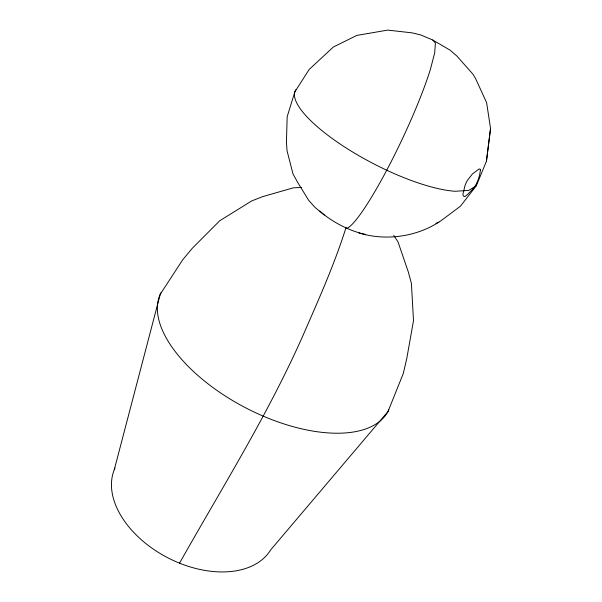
<?xml version="1.0" encoding="UTF-8"?>
<svg xmlns="http://www.w3.org/2000/svg" width="602" height="602" viewBox="0 0 602 602"><rect width="100%" height="100%" fill="white"/><g stroke="black" fill="none" stroke-linecap="round" stroke-linejoin="round"><path stroke-width="0.9" d="M359.01 232.982C386.439 241.387 418.42 236.654 441.853 220.091L460.395 206.253L476.332 185.725L486.446 161.208L490.547 128.459L486.619 102.671L475.618 78.644L473.082 74.355L456.926 56.084L450.048 50.124L432.748 40.018L420.836 34.976L412.159 32.869L387.718 30.1L356.82 35.413L333.342 47.031L309.18 69.441L294.867 91.835L287.184 116.675L286.432 142.192L287.049 150.771L293.008 173.97L298.065 183.038L308.728 200.421L315.267 207.637L324.29 215.049M490.547 128.459L486.446 161.208M476.716 183.121L476.332 185.725L468.845 190.375L455.142 191.27A102.25 28.896 27.5 0 1 346.188 147.987A102.25 28.896 27.5 0 1 295.981 89.563M114.267 469.718L160.26 294.212L182.715 259.786L192.309 248.25L219.775 220.723L251.711 200.933L262.457 196.711L293.302 187.832L301.677 187.433M179.539 563.163C222.936 486.085 270.29 410.985 305.545 329.64C320.136 296.176 334.968 262.705 345.932 227.842L347.03 228.233A104.078 13.756 -64.7 0 0 387.906 167.973A104.078 13.756 -64.7 0 0 430.407 69.35L434.682 52.916L435.404 43.02L432.748 40.018M435.908 223.312L438.858 222.228M393.761 235.397L398.035 241.936L408.337 272.044L411.407 283.384L413.506 320.678L406.719 358.807L403.287 373.488L388.012 411.512L270.607 549.972A87.997 56.972 27.5 0 1 166.927 557.324A87.997 56.972 27.5 0 1 115.012 468.002M388.847 409.887A128.121 63.105 27.5 0 1 246.534 408.276A128.121 63.105 27.5 0 1 161.065 292.557M365.376 234.366A41.425 14.794 27.5 0 1 319.88 211.114M480.396 169.937C479.598 177.688 476.656 185.792 470.809 191.195A18.948 2.032 -50.5 0 1 464.947 196.508L464.119 196.53A15.78 5.373 -45.5 0 1 463.668 191.338L464.014 190.691A13.071 5.448 -60.6 0 1 467.363 180.442L472.45 173.94L479.026 169.019L479.952 168.989L480.396 169.937"/></g></svg>
